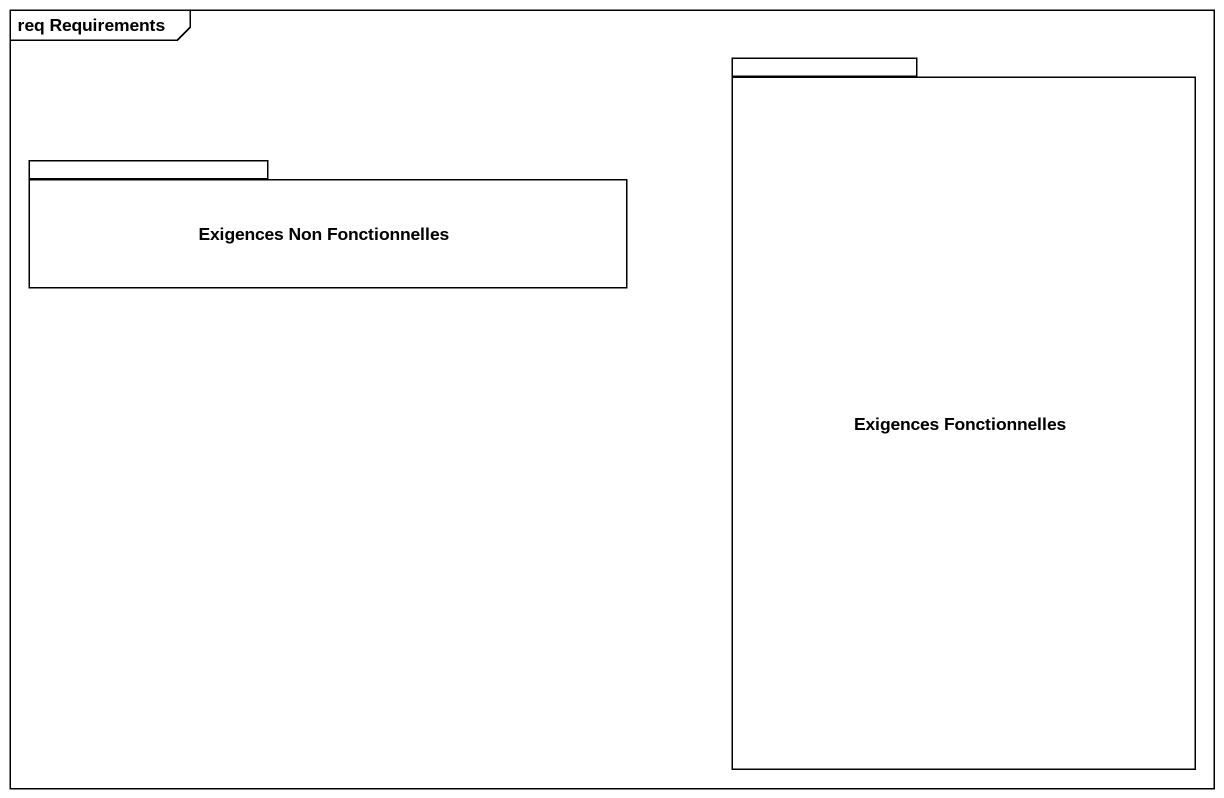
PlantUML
@startuml
mainframe req Requirements
package "Exigences Fonctionnelles" as Exigences_Fonctionnelles {
}
package "Exigences Non Fonctionnelles" as Exigences_Non_Fonctionnelles {
}
@enduml
